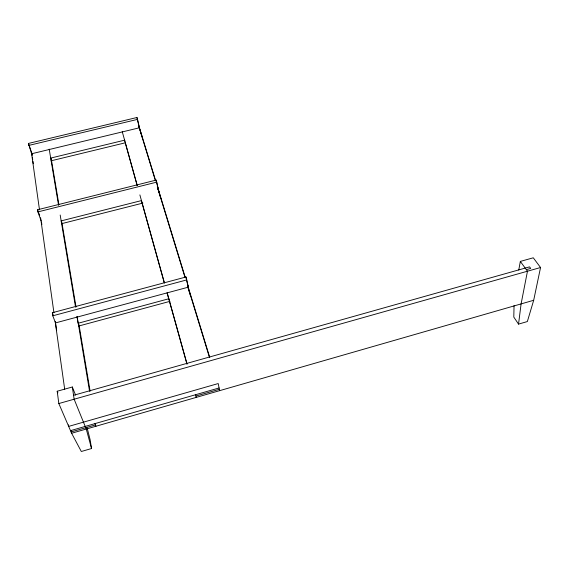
<?xml version="1.0" encoding="UTF-8"?>
<svg xmlns="http://www.w3.org/2000/svg" width="569" height="569" viewBox="0 0 569 569"><rect width="100%" height="100%" fill="white"/><g stroke="black" fill="none" stroke-linecap="round" stroke-linejoin="round"><path stroke-width="0.85" d="M514.056 305.596L513.8 317.075L518.537 324.117L527.356 321.549L533.686 300.283L540.55 267.522L533.281 257.793L520.343 261.42L518.757 270.019M518.537 324.117L521.097 303.903L527.47 271.214L520.343 261.42M87.157 427.995L90.158 439.88L91.538 448.528L81.317 451.502L71.616 433.251L58.827 403.542L57.199 391.237L72.32 386.998L75.577 395.092M70.506 430.648L219.086 387.973M71.061 431.949L95.471 424.929M195.921 396.052L219.357 389.317M533.686 300.283L71.616 433.251L71.246 430.591M73.557 395.306L529.547 266.861L530.692 268.419L526.332 269.649M58.827 403.542L540.55 267.522M55.549 322.9L188.403 287.146L185.978 276.996L52.348 312.722L52.775 315.802L55.549 322.9L55.335 321.364M78.529 326.087L169.967 301.335M52.775 315.802L186.86 279.884M61.537 223.695L142.89 203.083M41.153 220.907L37.895 211.903L37.597 209.762L156.176 180.096L159.007 192.073M37.895 211.903L156.795 182.116M51.011 160.835L125.28 142.805M28.45 143.438L136.951 117.499L137.527 119.383L139.448 127.783L31.615 153.758L28.45 143.438L31.046 150.927M28.727 145.429L137.527 119.383M57.199 391.237L57.889 392.852M94.959 423.621L95.976 426.224M52.348 312.722L53.273 315.091M37.597 209.762L39.674 215.487M32.234 154.37L31.331 151.759L39.489 209.826M61.616 222.23L61.16 220.9L141.461 200.587L141.788 201.938M51.118 159.391L50.691 158.082L124.611 140.173L124.931 141.489M187.521 284.251L188.403 287.146M138.864 125.891L155.742 181.027M157.3 186.12L185.338 277.715M187.414 284.5L209.741 357.439M139.17 127.214L142.25 137.293M157.414 186.867L160.871 198.531M139.725 129.369L155.294 180.273M157.364 187.059L184.861 276.982M187.457 285.467L209.25 356.72M188.154 288.191L190.48 295.788M122.25 131.702L137.257 185.515M139.874 194.904L164.405 282.857M167.265 293.106L187.037 363.975M125.28 142.883L137.186 185.586M141.944 202.664L164.327 282.942M167.051 292.815L168.851 299.173M169.327 300.88L186.945 364.075M168.324 297.587L168.801 299.294M91.538 448.528L86.26 429.04L74.141 399.21L72.32 386.998M169.043 300.148L168.716 298.789L78.095 323.27L76.971 316.52M195.608 394.715L196.234 397.382M136.951 117.499L139.469 128.53M156.176 180.096L158.388 190.053M185.978 276.996L187.35 283.447M219.627 390.654L218.204 383.556L68.671 426.394L68.451 424.837M51.253 158.9L58.877 204.477M61.808 222.01L76.033 307.025M78.963 324.55L90.115 391.166M49.204 149.156L58.579 205.373M60.186 215.018L75.528 307.047M77.135 316.691L89.553 391.188M31.786 153.075L32.127 155.529M32.362 157.165L32.703 159.626M32.938 161.262L33.287 163.723M41.501 222.095L41.857 224.62M55.684 323.725L56.644 330.546M40.598 217.742L53.941 312.758M55.179 321.556L64.695 389.296"/></g></svg>
